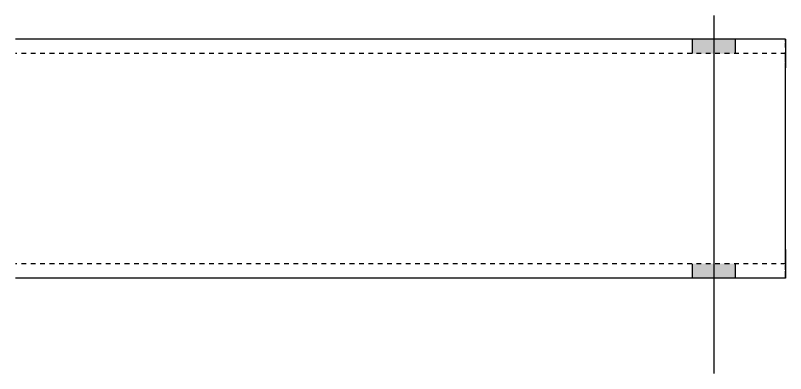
# Model space of a CAD drawing. Header units: millimetres. Extents: x 4 to 16712, y -13 to 217.
# Drawn here: x 16390.1 to 16712.2, y -13 to 137 of the extents above; entities that cross this region are included whole.
import ezdxf

# ---------------------------------------------------------------- set-up
doc = ezdxf.new("R2010")
doc.units = ezdxf.units.MM
doc.linetypes.add('DXK_LINE_DOT2', pattern=[3.9198, 1.9599, -1.9599])
doc.layers.add('STÅL', color=7, linetype='Continuous')

msp = doc.modelspace()

# ---------------------------------------------------------------- hatches: boundary and pattern name
at = {"layer": 'STÅL', "linetype": 'Continuous'}
for points in [[(16691.13, 127), (16673.13, 127), (16673.13, 121), (16691.13, 121)], [(16691.13, 127), (16673.13, 127), (16673.13, 121), (16691.13, 121)], [(16691.13, 33), (16673.13, 33), (16673.13, 27), (16691.13, 27)], [(16691.13, 33), (16673.13, 33), (16673.13, 27), (16691.13, 27)]]:
    msp.add_hatch(color=3, dxfattribs=at).paths.add_polyline_path(points)

# ---------------------------------------------------------------- linework, layer by layer
at = {"layer": 'STÅL', "color": 3, "linetype": 'Continuous'}
for p, q in [((16682.13, 137), (16682.13, -13)), ((16682.13, 137), (16682.13, -13)), ((16673.13, 127), (16673.13, 121)), ((16673.13, 127), (16673.13, 121)), ((16691.13, 127), (16691.13, 121)), ((16691.13, 127), (16691.13, 121)), ((16673.13, 33), (16673.13, 27)), ((16673.13, 33), (16673.13, 27)), ((16691.13, 33), (16691.13, 27)), ((16691.13, 33), (16691.13, 27))]:
    msp.add_line(p, q, dxfattribs=at)
at = {"layer": 'STÅL', "color": 2, "linetype": 'Continuous'}
for p, q in [((16712.16, 127), (16390.13, 127)), ((16712.16, 127), (16712.16, 126.09)), ((16712.16, 126.09), (16712.16, 123.49)), ((16712.16, 123.49), (16712.16, 119.59)), ((16712.16, 119.59), (16712.16, 115)), ((16712.16, 39), (16712.16, 115)), ((16712.16, 39), (16712.16, 34.41)), ((16712.16, 34.41), (16712.16, 30.51)), ((16712.16, 30.51), (16712.16, 27.91)), ((16712.16, 27), (16390.13, 27)), ((16712.16, 27.91), (16712.16, 27))]:
    msp.add_line(p, q, dxfattribs=at)
at = {"layer": 'STÅL', "color": 7, "linetype": 'DXK_LINE_DOT2'}
for p, q in [((16712.13, 126.09), (16712.13, 127)), ((16712.13, 123.49), (16712.13, 126.09)), ((16712.13, 119.59), (16712.13, 123.49)), ((16712.16, 121), (16390.13, 121)), ((16712.13, 120.54), (16712.13, 121)), ((16712.13, 119.59), (16712.13, 120.54)), ((16712.13, 119.24), (16712.13, 119.59)), ((16712.13, 115), (16712.13, 119.59)), ((16712.13, 119.24), (16712.13, 117.3)), ((16712.16, 120.54), (16712.16, 121)), ((16712.16, 119.59), (16712.16, 120.54)), ((16712.16, 117.3), (16712.16, 119.59)), ((16712.13, 117.3), (16712.13, 115)), ((16712.16, 115), (16712.16, 117.3)), ((16712.13, 39), (16712.13, 115)), ((16712.13, 39), (16712.13, 115)), ((16712.16, 39), (16712.16, 115)), ((16712.13, 39), (16712.13, 36.7)), ((16712.13, 34.41), (16712.13, 39)), ((16712.16, 36.7), (16712.16, 39)), ((16712.13, 36.7), (16712.13, 34.76)), ((16712.16, 34.76), (16712.16, 36.7)), ((16712.16, 33), (16390.13, 33)), ((16712.13, 34.76), (16712.13, 33.46)), ((16712.13, 30.51), (16712.13, 34.41)), ((16712.13, 33.46), (16712.13, 33)), ((16712.16, 33.46), (16712.16, 34.76)), ((16712.16, 33), (16712.16, 33.46)), ((16712.13, 27.91), (16712.13, 30.51)), ((16712.13, 27), (16712.13, 27.91))]:
    msp.add_line(p, q, dxfattribs=at)

doc.saveas('drawing.dxf')
